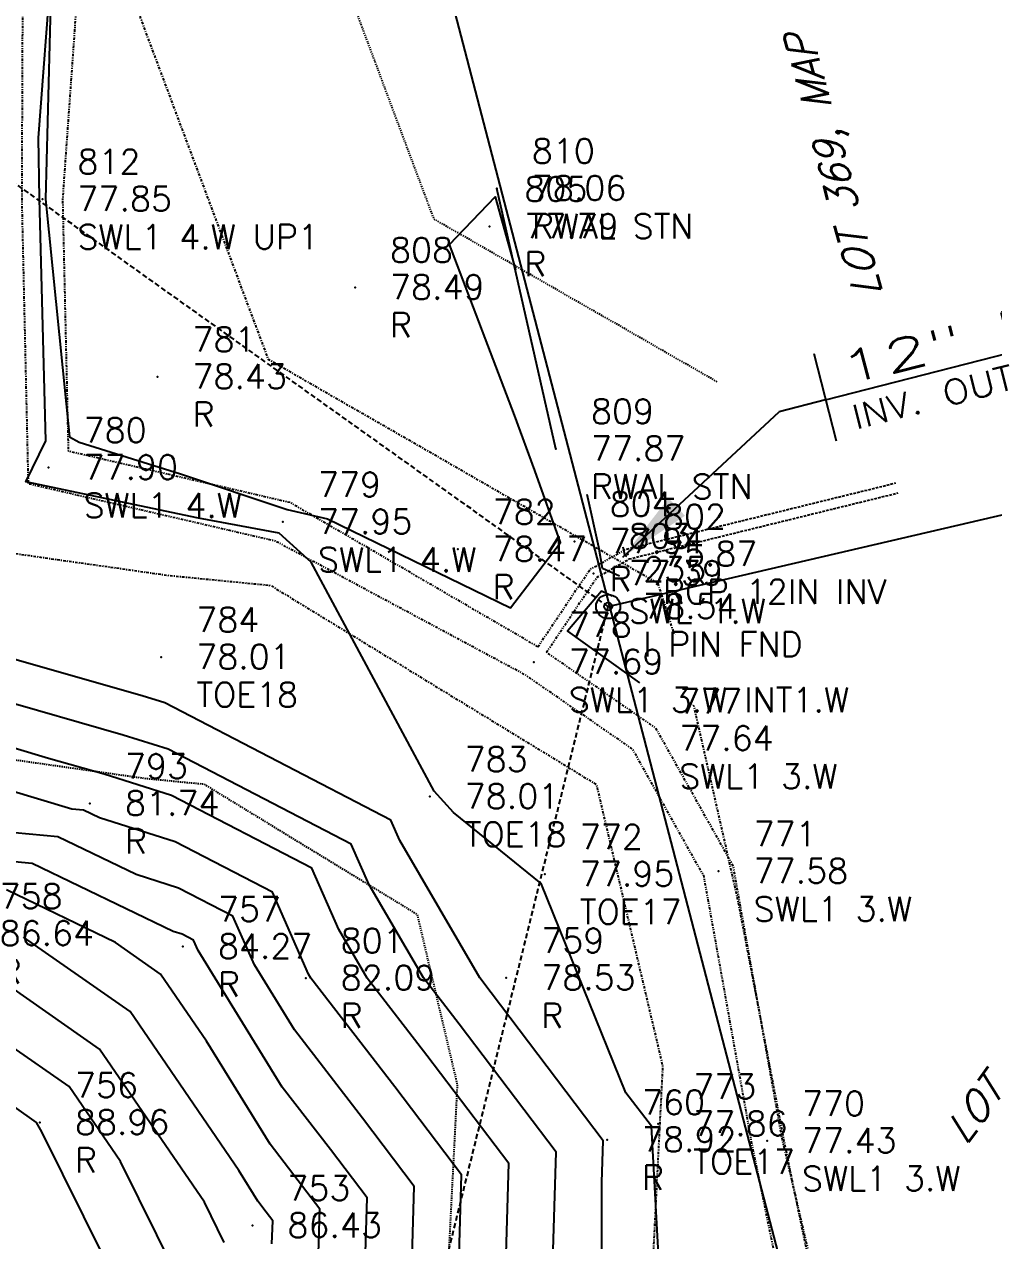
# Model space of a CAD drawing. Header units: feet. Extents: x 1023941 to 1026768, y 90264 to 94497.
# Drawn here: x 1025911 to 1026006, y 93122.7 to 93241.8 of the extents above; entities that cross this region are included whole.
import ezdxf
from ezdxf.enums import TextEntityAlignment as Align

# ---------------------------------------------------------------- set-up
doc = ezdxf.new("R2010")
doc.units = ezdxf.units.FT
doc.header["$MEASUREMENT"] = 0
doc.set_wipeout_variables(frame=1)
for name, pattern in [('BORDER4', [0.4375, 0.125, -0.0625, 0.125, -0.0625, 0, -0.0625]), ('DASHDOT2', [0.5, 0.25, -0.11875, 0.0125, -0.11875]), ('DASHED', [0.75, 0.5, -0.25]), ('DIVIDE2', [0.625, 0.25, -0.1175, 0.01125, -0.1175, 0.01125, -0.1175]), ('HIDDEN', [0.375, 0.25, -0.125])]:
    doc.linetypes.add(name, pattern=pattern)
for name, color, linetype in [('DESC', 2, 'Continuous'), ('E1ABL', 4, 'Continuous'), ('E1SIT', 11, 'Continuous'), ('E1WFL-DIG', 4, 'DASHDOT2'), ('E2BDL', 5, 'Continuous'), ('E6ABT-L', 4, 'Continuous'), ('E6DRL', 9, 'HIDDEN'), ('E6RWL', 10, 'Continuous'), ('E6SIL', 9, 'Continuous'), ('E6SIT', 9, 'Continuous'), ('E6SLL', 10, 'DIVIDE2'), ('E6TOS', 9, 'Continuous'), ('E6TOS-R', 9, 'Continuous'), ('E6WBL', 2, 'BORDER4'), ('E7B-S', 3, 'Continuous'), ('E7B-T', 3, 'Continuous'), ('E7SIT', 10, 'Continuous'), ('ELEV', 9, 'Continuous'), ('F1-E1COL', 11, 'Continuous'), ('F1-E6COL', 9, 'Continuous'), ('PNTS', 2, 'Continuous'), ('W6TOS', 10, 'Continuous'), ('W6TVL', 10, 'DASHED')]:
    doc.layers.add(name, color=color, linetype=linetype)
doc.styles.add('60', font='simplex.shx', dxfattribs={"width": 1.15, "height": 2.4})
doc.styles.add('60S', font='simplex.shx', dxfattribs={"width": 1.15, "oblique": 22, "height": 2.4})
doc.styles.add('80', font='simplex.shx', dxfattribs={"width": 1.66, "height": 3.08})
doc.styles.add('80SL', font='simplex.shx', dxfattribs={"oblique": 22, "height": 2.8})
doc.styles.add('S6', font='SIMPLEX', dxfattribs={"height": 0.083333})
doc.dimstyles.get("Standard").update_dxf_attribs({"dimtxt": 0.18, "dimasz": 0.18, "dimexe": 0.18, "dimexo": 0.0625, "dimgap": 0.09, "dimtad": 0, "dimtih": 1, "dimtoh": 1, "dimdec": 4, "dimzin": 0, "dimdsep": 46, "dimtxsty": 'Standard', "dimcen": 0.09, "dimadec": 0, "dimazin": 0, "dimtfac": 1, "dimtdec": 4, "dimtofl": 0, "dimtmove": 0, "dimatfit": 3, "dimfxl": 1, "dimtolj": 1, "dimtzin": 0, "dimarcsym": 0})

# ---------------------------------------------------------------- blocks, each defined once
blk = doc.blocks.new('*U195')
at = {"layer": 'F1-E6COL', "elevation": 87, "flags": 128}
blk.add_lwpolyline([(1025930.6, 93122.49), (1025928.65, 93126.43), (1025918.39, 93141.43), (1025906.31, 93149.87), (1025903.86, 93151.61), (1025892.79, 93151.76), (1025884.94, 93152.09), (1025865.18, 93153.04), (1025848.94, 93158.52), (1025844.34, 93161.61), (1025831.1, 93164.81), (1025821.84, 93166.65), (1025816.36, 93167.95), (1025809.29, 93175.2), (1025804.73, 93176.09), (1025802.08, 93180.29), (1025797.3, 93189.07), (1025794.93, 93198.88), (1025796.01, 93205.18), (1025795.25, 93223.27), (1025795.32, 93223.59), (1025806.64, 93244.91)], dxfattribs=at)
blk = doc.blocks.new('*U194')
at = {"layer": 'F1-E6COL', "elevation": 88, "flags": 128}
blk.add_lwpolyline([(1025925.78, 93119.61), (1025920.42, 93130.42), (1025915.4, 93137.76), (1025909.49, 93141.89), (1025900.25, 93148.45), (1025891.17, 93148.58), (1025879.83, 93149.06), (1025864.99, 93149.77), (1025845.4, 93156.38), (1025842.93, 93158.05), (1025823.57, 93162.72), (1025820.28, 93163.37), (1025818.33, 93163.83), (1025809.5, 93172.89), (1025803.8, 93174.01), (1025800.49, 93179.25), (1025794.52, 93190.23), (1025792.62, 93198.09), (1025793.98, 93206.09), (1025793.31, 93222.1), (1025793.92, 93224.94), (1025804.05, 93244.03)], dxfattribs=at)
blk = doc.blocks.new('*U193')
at = {"layer": 'F1-E6COL', "elevation": 89, "flags": 128}
blk.add_lwpolyline([(1025920.97, 93116.73), (1025912.74, 93133.32), (1025912.2, 93134.24), (1025896.64, 93145.3), (1025889.55, 93145.39), (1025874.71, 93146.03), (1025864.81, 93146.5), (1025841.86, 93154.24), (1025841.52, 93154.48), (1025835.45, 93155.94), (1025819.1, 93160.71), (1025818.6, 93161.47), (1025809.71, 93170.58), (1025802.87, 93171.92), (1025798.9, 93178.21), (1025791.73, 93191.38), (1025790.3, 93197.31), (1025791.96, 93207), (1025791.37, 93220.92), (1025792.52, 93226.28), (1025801.47, 93243.14)], dxfattribs=at)
blk = doc.blocks.new('*U184')
at = {"layer": 'F1-E6COL', "elevation": 82, "flags": 128}
blk.add_lwpolyline([(1025953.14, 93105.6), (1025953.84, 93129.1), (1025947.29, 93137.74), (1025939.07, 93148.39), (1025938.84, 93148.78), (1025935.31, 93156.79), (1025925.78, 93161.73), (1025918.37, 93164.06), (1025916.81, 93164.82), (1025915.66, 93164.92), (1025896.76, 93170.6)], dxfattribs=at)
blk = doc.blocks.new('*U133')
at = {"layer": 'F1-E6COL', "elevation": 77, "flags": 128}
blk.add_lwpolyline([(1025969.31, 93187.73), (1025967.63, 93188.5), (1025967.27, 93190.59), (1025966.15, 93195.73)], dxfattribs=at)
blk = doc.blocks.new('*U132')
at = {"layer": 'F1-E6COL', "elevation": 78, "flags": 128}
blk.add_lwpolyline([(1025973.64, 93111.77), (1025972.43, 93133.89), (1025969.93, 93137.15), (1025961.65, 93157.63), (1025953.05, 93164.59), (1025951.14, 93166.69), (1025939.1, 93189.1), (1025935.96, 93191.94), (1025928.07, 93193.43), (1025911.17, 93196.99), (1025913.13, 93200.98), (1025912.5, 93224.72), (1025912.41, 93230.65), (1025913.67, 93247.41), (1025913.1, 93224.65), (1025915.45, 93201.39), (1025916.38, 93200.85), (1025926.32, 93197.76), (1025936.77, 93194.28), (1025940.7, 93193.36), (1025958.64, 93184.65), (1025963.53, 93191.05), (1025961.01, 93198.09), (1025959.01, 93203.49), (1025952.66, 93220.23), (1025957.13, 93224.89), (1025959.11, 93217.73)], dxfattribs=at)
blk = doc.blocks.new('*U125')
at = {"layer": 'F1-E6COL', "elevation": 78, "flags": 128}
blk.add_lwpolyline([(1025968.59, 93185.79), (1025967.53, 93186.28), (1025964.22, 93182.35), (1025971.26, 93177.3)], dxfattribs=at)
blk = doc.blocks.new('*U123')
at = {"layer": 'F1-E6COL', "elevation": 79, "flags": 128}
blk.add_lwpolyline([(1025967.56, 93099.58), (1025967.59, 93128.4), (1025967.71, 93132.46), (1025956.73, 93146.95), (1025955.62, 93148.4), (1025947.78, 93161.86), (1025946.91, 93163.84), (1025924.77, 93175.32), (1025922.57, 93176.01), (1025902.51, 93181.73), (1025897.13, 93183.34), (1025894.27, 93182.54), (1025872, 93185.38), (1025863.63, 93186.45), (1025859.45, 93189.56), (1025852.93, 93191.84), (1025841.64, 93192.83), (1025835.09, 93197.5), (1025828.53, 93209.85), (1025833.89, 93222.86), (1025839.05, 93231.05), (1025840.84, 93234.83), (1025843.18, 93240.97), (1025859.65, 93268.73)], dxfattribs=at)
blk = doc.blocks.new('*U116')
at = {"layer": 'F1-E1COL', "elevation": 80, "flags": 128}
blk.add_lwpolyline([(1025973.75, 93056.08), (1025967.42, 93063.72), (1025966.6, 93068.03), (1025961.84, 93094.04), (1025962.49, 93095.97), (1025962.07, 93097.22), (1025963.09, 93131.34), (1025953.59, 93143.88), (1025950.1, 93148.4), (1025944.8, 93157.5), (1025943.04, 93161.49), (1025925.1, 93170.79), (1025920.71, 93172.17), (1025907.95, 93175.81), (1025897, 93179.1), (1025891.19, 93177.46), (1025878.44, 93179.09), (1025877.76, 93179.18)], dxfattribs=at)
blk = doc.blocks.new('*U107')
at = {"layer": 'F1-E6COL', "elevation": 81, "flags": 128}
blk.add_lwpolyline([(1025957.61, 93101.41), (1025958.46, 93130.22), (1025950.44, 93140.81), (1025944.59, 93148.39), (1025941.82, 93153.14), (1025939.18, 93159.14), (1025925.44, 93166.26), (1025918.84, 93168.34), (1025913.39, 93169.89), (1025896.88, 93174.85), (1025888.11, 93172.38), (1025884.87, 93172.8), (1025865.17, 93175.32), (1025855.32, 93182.63), (1025851.03, 93184.13), (1025835.51, 93185.49), (1025831.2, 93186.35), (1025824.97, 93187.82), (1025816.14, 93206.4), (1025815.49, 93209.98), (1025816.29, 93212.59), (1025817.4, 93215.22), (1025827.46, 93231.18), (1025832.5, 93241.83)], dxfattribs=at)
blk = doc.blocks.new('*U100')
at = {"layer": 'F1-E6COL', "elevation": 83, "flags": 128}
blk.add_lwpolyline([(1025948.67, 93109.79), (1025949.21, 93127.98), (1025944.15, 93134.67), (1025937.48, 93143.3), (1025933.55, 93149.67), (1025931.45, 93154.44), (1025926.12, 93157.2), (1025921.97, 93158.51), (1025914.3, 93162.21), (1025908.68, 93162.74)], dxfattribs=at)
blk = doc.blocks.new('*U99')
at = {"layer": 'F1-E6COL', "elevation": 84, "flags": 128}
blk.add_lwpolyline([(1025944.2, 93113.97), (1025944.59, 93126.86), (1025941, 93131.6), (1025936.28, 93137.71), (1025928.03, 93151.08), (1025927.58, 93152.09), (1025926.46, 93152.68), (1025925.58, 93152.95), (1025911.79, 93159.61), (1025901.69, 93160.55)], dxfattribs=at)
blk = doc.blocks.new('*U98')
at = {"layer": 'F1-E1COL', "elevation": 85, "flags": 128}
blk.add_lwpolyline([(1025939.74, 93118.16), (1025939.96, 93125.74), (1025937.85, 93128.53), (1025935.08, 93132.12), (1025928.86, 93142.2), (1025924.36, 93148.77), (1025919.95, 93151.86), (1025909.28, 93157.01)], dxfattribs=at)
blk = doc.blocks.new('*U97')
at = {"layer": 'F1-E6COL', "elevation": 86, "flags": 128}
blk.add_lwpolyline([(1025935.27, 93122.35), (1025935.34, 93124.62), (1025934.7, 93125.46), (1025933.87, 93126.53), (1025932.01, 93129.55), (1025921.37, 93145.1), (1025910.94, 93152.4)], dxfattribs=at)
blk = doc.blocks.new('*U74')
at = {"layer": 'F1-E6COL', "elevation": 76, "flags": 128}
blk.add_lwpolyline([(1025970.03, 93189.66), (1025969.84, 93189.75), (1025969.8, 93189.99), (1025969.67, 93190.58)], dxfattribs=at)
blk = doc.blocks.new('IP')
for radius in [0.0296, 0.00977]:
    blk.add_circle((0, 0), radius)
blk = doc.blocks.new('ERHWOUT')
at = {"layer": 'E6SIL'}
for p, q in [((0.1174, 0.117), (0.1174, -0.1036)), ((0.1174, 0), (0, 0)), ((0.1174, 0), (1.2174, 0))]:
    blk.add_line(p, q, dxfattribs=at)
at = {"layer": 'E1SIT', "style": '80', "width": 1.66}
blk.add_attdef('STRUC.', (0.1712, 0.0228), '', height=0.077, dxfattribs=at)
at = {"layer": 'E6SIT', "style": '60', "width": 1.15}
blk.add_text('OUT', height=0.06, dxfattribs=at).set_placement((0.399, -0.0892))
at = {"layer": 'E7SIT', "style": '60', "width": 1.15}
for s, p in [('INV.', (0.1712, -0.0892)), ('=', (0.6731, -0.0892))]:
    blk.add_text(s, height=0.06, dxfattribs=at).set_placement(p)
blk.add_attdef('INV.1', (0.8289, -0.0892), '', height=0.06, dxfattribs=at)
blk = doc.blocks.new('POINT')
blk.add_point((0, 0))
at = {"layer": 'DESC', "style": 'S6'}
blk.add_attdef('DESC', (0.1191, -0.1698), '', height=0.0833, dxfattribs=at)
at = {"layer": 'ELEV', "style": 'S6'}
blk.add_attdef('ELEV', (0.1191, -0.0403), '', height=0.0833, dxfattribs=at)
at = {"layer": 'PNTS', "style": 'S6'}
blk.add_attdef('POINT', (0.1191, 0.0855), '', height=0.0833, dxfattribs=at)

msp = doc.modelspace()

# ---------------------------------------------------------------- linework, layer by layer
at = {"layer": 'E1ABL'}
msp.add_line((1025968.19678, 93184.76593), (1026062.66542, 93206.77204), dxfattribs=at)
at = {"layer": 'E1WFL-DIG', "flags": 128}
msp.add_lwpolyline([(1025776.37681, 93486.10305), (1025782.05209, 93471.81425), (1025787.47369, 93455.11601), (1025792.45947, 93440.08064), (1025796.02642, 93428.61746), (1025798.77528, 93415.14754), (1025800.82823, 93404.25516), (1025803.9862, 93391.87175), (1025809.81772, 93376.10791), (1025815.27038, 93360.66154), (1025819.45452, 93348.88606), (1025822.68211, 93340.4873), (1025848.48685, 93315.13617), (1025850.66221, 93300.60777), (1025852.45413, 93279.71695), (1025855.28749, 93249.14672), (1025843.04556, 93216.73377), (1025861.649, 93193.18384), (1025894.87357, 93192.12454), (1025925.17476, 93187.81402), (1025935.11938, 93186.83972), (1025967.03801, 93167.34125), (1025973.53043, 93139.76617), (1025971.90291, 93107.59344), (1025992.55351, 93077.68885), (1026007.31335, 93042.15089), (1026010.66649, 93021.68179), (1026016.04717, 92998.79949), (1026017.77434, 92981.04923), (1026022.86713, 92961.0882), (1026027.42458, 92940.86808), (1026031.98095, 92919.08931), (1026034.85157, 92910.40648), (1026040.75127, 92896.512), (1026045.29291, 92885.79991), (1026046.31291, 92877.39001), (1026048.73329, 92862.47937), (1026054.27304, 92843.9589), (1026061.65877, 92818.3743), (1026065.90583, 92800.78631), (1026070.21672, 92778.7218), (1026076.75444, 92752.17029), (1026080.75959, 92739.52913), (1026087.10457, 92724.62592), (1026091.04353, 92713.01002), (1026091.83856, 92701.70888), (1026093.9497, 92691.10035), (1026097.71059, 92679.95474), (1026102.71598, 92662.62248), (1026104.53467, 92648.25534), (1026104.28915, 92639.79445), (1026105.92312, 92631.22176), (1026113.65843, 92605.5897), (1026119.74744, 92585.58535), (1026130.56696, 92571.75627), (1026153.10275, 92570.17096), (1026183.77566, 92567.35192), (1026209.13992, 92562.23343), (1026212.9952, 92570.88422), (1026184.46905, 92575.34737), (1026140.10565, 92581.09643), (1026132.89368, 92581.40681), (1026125.23605, 92599.95984), (1026119.83365, 92626.54335), (1026115.08129, 92647.18286), (1026112.06271, 92667.75824), (1026107.80115, 92696.74689), (1026098.52483, 92729.37404), (1026090.67177, 92756.34624), (1026084.57319, 92772.87118), (1026077.25312, 92796.65121), (1026072.38544, 92819.72614), (1026062.32495, 92846.90987), (1026058.49931, 92861.19603), (1026055.34956, 92885.60323), (1026050.85504, 92900.01085), (1026045.55947, 92916.92444), (1026039.43991, 92935.38688), (1026033.61379, 92959.05524), (1026030.169, 92975.91856), (1026022.00244, 93000.95831), (1026019.71498, 93014.59775), (1026015.86959, 93032.60272), (1026014.8505, 93042.3486), (1026009.17683, 93060.69296), (1026003.97179, 93079.54236), (1025997.26945, 93093.60485), (1025990.3448, 93108.67269), (1025985.56635, 93131.79081), (1025980.87797, 93156.17675), (1025975.85358, 93178.34113), (1025973.09445, 93187.02227), (1025934.93381, 93208.95315), (1025915.36883, 93261.19688), (1025907.83927, 93239.46736), (1025888.99153, 93231.84789), (1025895.25873, 93266.26615), (1025902.62375, 93275.61798), (1025873.02421, 93295.1259), (1025868.17165, 93307.69082), (1025852.25976, 93321.58091), (1025839.96172, 93337.5539), (1025830.65103, 93352.52425), (1025825.28577, 93365.34185), (1025817.13638, 93382.87754), (1025812.61692, 93393.43343), (1025807.09241, 93418.44137), (1025801.94499, 93436.79305), (1025800.75577, 93453.25828), (1025797.55375, 93478.38576), (1025789.95181, 93490.00653), (1025784.03613, 93500.19742)], dxfattribs=at)
at = {"layer": 'E2BDL'}
msp.add_line((1025950.95116, 93251.48477), (1026070.30023, 92793.58299), dxfattribs=at)
at = {"layer": 'E6DRL'}
for p, q in [((1025970.0073, 93190.3953), (1025996.35981, 93196.86401)), ((1025970.24569, 93189.42413), (1025996.5982, 93195.89284))]:
    msp.add_line(p, q, dxfattribs=at)
at = {"layer": 'E6RWL', "linetype": 'Continuous', "ltscale": 0.94}
msp.add_line((1025963.08701, 93200.21432), (1025957.29215, 93225.70346), dxfattribs=at)
at = {"layer": 'E6SLL', "flags": 128}
msp.add_lwpolyline([(1025961.32176, 93180.82125), (1025937.07473, 93194.93462), (1025915.35128, 93199.96698), (1025914.79271, 93224.64648), (1025916.98566, 93255.62516), (1025907.49979, 93267.69859), (1025884.71821, 93290.19282), (1025866.88717, 93310.4775), (1025844.43614, 93328.72932), (1025829.51484, 93349.37735), (1025819.60562, 93371.30177), (1025804.37018, 93415.15283), (1025801.20118, 93444.60732), (1025789.17879, 93469.29126), (1025778.3244, 93502.19206)], dxfattribs=at)
at = {"layer": 'E6WBL', "flags": 128}
for points in [[(1025757.78928, 93478.72038), (1025763.22774, 93465.02783), (1025768.47053, 93448.88034), (1025773.41767, 93433.96148), (1025776.63115, 93423.63425), (1025779.14914, 93411.29564), (1025781.29174, 93399.92759), (1025784.86521, 93385.91487), (1025791.00813, 93369.30927), (1025796.41782, 93353.98461), (1025800.69418, 93341.94959), (1025804.01319, 93333.31295, 0.107251319), (1025808.66593, 93326.22032), (1025829.69807, 93305.5579), (1025830.78929, 93298.27002), (1025832.53316, 93277.93943), (1025834.94695, 93251.89608), (1025824.33555, 93223.80029, 0.263269169), (1025827.3516, 93204.33621), (1025845.95504, 93180.78628, 0.221084153), (1025861.01166, 93173.194), (1025893.14134, 93172.16961), (1025922.79018, 93167.95189), (1025928.60602, 93167.38209), (1025949.48445, 93154.62787), (1025953.41266, 93137.94367), (1025951.92846, 93108.60388, 0.165203436), (1025955.44554, 93096.22881), (1025974.89438, 93068.0645), (1025987.95198, 93036.62513), (1025991.04046, 93017.77157), (1025996.2711, 92995.52734), (1025998.01664, 92977.58843), (1026003.41841, 92956.41635), (1026007.88005, 92936.62128), (1026012.63655, 92913.88594), (1026013.59653, 92910.98226)], [(1025978.87271, 93206.76905), (1025951.1394, 93222.70736), (1025934.09856, 93268.21097, 0.220319937), (1025922.13373, 93280.01804, 0.1939432), (1025913.62967, 93292.31737), (1025889.37503, 93308.30268), (1025886.82864, 93314.89614, 0.121741834), (1025881.32413, 93322.75774), (1025866.90118, 93335.34809), (1025856.41781, 93348.96413), (1025848.48096, 93361.72552), (1025843.5856, 93373.42053), (1025835.40204, 93391.02976), (1025831.74127, 93399.58005), (1025826.50064, 93423.30293), (1025821.74748, 93440.249), (1025820.66443, 93455.24424), (1025818.56626, 93471.70938)]]:
    msp.add_lwpolyline(points, format="xyb", dxfattribs=at)
at = {"layer": 'W6TVL'}
for p, q in [((1025968.19678, 93184.76593), (1025869.49065, 93255.19089)), ((1025939.77471, 93070.03354), (1025968.19678, 93184.76593))]:
    msp.add_line(p, q, dxfattribs=at)

# ---------------------------------------------------------------- block references
at = {"layer": 'E6SIL', "xscale": 40.00000000002876, "yscale": 40, "zscale": 40, "rotation": 14.38469107831235}
msp.add_blockref('ERHWOUT', (1025984.94474, 93203.84278), dxfattribs=at).add_auto_attribs({'STRUC.': '12" RCP', 'INV.1': '75.87'})
at = {"layer": 'E6TOS', "xscale": 28.80000000004657, "yscale": 28.80000000000291, "zscale": 28.79999999999999}
for p, values in [((1025957.29215, 93225.70346), {'ELEV': '78.06', 'POINT': '810', 'DESC': 'RWAL STN'}), ((1025912.79184, 93224.66232), {'ELEV': '77.85', 'POINT': '812', 'DESC': 'SWL1 4.W UP1'}), ((1025963.08701, 93200.21432), {'ELEV': '77.87', 'POINT': '809', 'DESC': 'RWAL STN'}), ((1025913.38694, 93198.36907), {'ELEV': '77.90', 'POINT': '780', 'DESC': 'SWL1 4.W'}), ((1025936.34686, 93193.05027), {'ELEV': '77.95', 'POINT': '779', 'DESC': 'SWL1 4.W'}), ((1025924.42907, 93179.82319), {'ELEV': '78.01', 'POINT': '784', 'DESC': 'TOE18'}), ((1025950.72115, 93166.15745), {'ELEV': '78.01', 'POINT': '783', 'DESC': 'TOE18'}), ((1025973.10145, 93134.10359), {'ELEV': '77.86', 'POINT': '773', 'DESC': 'TOE17'}), ((1025983.7563, 93132.43981), {'ELEV': '77.43', 'POINT': '770', 'DESC': 'SWL1 3.W'})]:
    msp.add_blockref('POINT', p, dxfattribs=at).add_auto_attribs(values)
at = {"layer": 'E6TOS-R', "xscale": 28.80000000004657, "yscale": 28.80000000000291, "zscale": 28.79999999999999}
for p, values in [((1025956.55901, 93221.99416), {'ELEV': '77.79', 'POINT': '805', 'DESC': 'R'}), ((1025943.40472, 93216.01974), {'ELEV': '78.49', 'POINT': '808', 'DESC': 'R'}), ((1025924.05758, 93207.27419), {'ELEV': '78.43', 'POINT': '781', 'DESC': 'R'}), ((1025964.90255, 93191.14555), {'ELEV': '77.94', 'POINT': '804', 'DESC': 'R'}), ((1025953.45984, 93190.36982), {'ELEV': '78.47', 'POINT': '782', 'DESC': 'R'}), ((1025917.44774, 93165.47989), {'ELEV': '81.74', 'POINT': '793', 'DESC': 'R'}), ((1025905.16102, 93152.74089), {'ELEV': '86.64', 'POINT': '758', 'DESC': 'R'}), ((1025926.54597, 93151.46278), {'ELEV': '84.27', 'POINT': '757', 'DESC': 'R'}), ((1025938.57438, 93148.38718), {'ELEV': '82.09', 'POINT': '801', 'DESC': 'R'}), ((1025958.2149, 93148.40058), {'ELEV': '78.53', 'POINT': '759', 'DESC': 'R'}), ((1025912.54487, 93134.24194), {'ELEV': '88.96', 'POINT': '756', 'DESC': 'R'}), ((1025968.08429, 93132.55194), {'ELEV': '78.92', 'POINT': '760', 'DESC': 'R'}), ((1025933.35893, 93124.14375), {'ELEV': '86.43', 'POINT': '753', 'DESC': 'R'})]:
    msp.add_blockref('POINT', p, dxfattribs=at).add_auto_attribs(values)
at = {"layer": 'E7B-S', "xscale": 40, "yscale": 40, "zscale": 40}
msp.add_blockref('IP', (1025968.19678, 93184.76593), dxfattribs=at)
at = {"layer": 'F1-E1COL'}
for name in ['*U98', '*U116']:
    msp.add_blockref(name, (0, 0), dxfattribs=at)
at = {"layer": 'F1-E6COL'}
for name in ['*U97', '*U195', '*U194', '*U193', '*U99', '*U100', '*U184', '*U107', '*U123', '*U132', '*U133', '*U74', '*U125']:
    msp.add_blockref(name, (0, 0), dxfattribs=at)

# ---------------------------------------------------------------- texts
at = {"layer": 'E6ABT-L', "style": '80SL', "oblique": 22}
for s, rotation, p in [('LOT 369, MAP 138', 105, (1025995.04989, 93215.42256)), ('LOT 413, MAP 138', 53.9863575, (1026003.21295, 93131.91744))]:
    msp.add_text(s, height=2.8, rotation=rotation, dxfattribs=at).set_placement(p)
at = {"layer": 'E7B-T', "style": '60S', "oblique": 22, "width": 1.15}
for s, p in [('I.PIN FND', (1025997.71043, 93172.85358)), ("(0.14' W OF LINE)", (1026004.62154, 93162.9912))]:
    msp.add_text(s, height=2.4, rotation=333.5261403, dxfattribs=at).set_placement(p, align=Align.RIGHT)

# ---------------------------------------------------------------- leaders
at = {"layer": 'E6SIL'}
msp.add_leader([(1025969.64284, 93189.61299), (1025984.94474, 93203.84278)], dimstyle='Standard', override={"dimscale": 40, "dimexo": 0.0625, "dimtxsty": '60S'}, dxfattribs=at)

# ---------------------------------------------------------------- next in the draw order: wipeouts: each hides what was drawn before it
msp.add_wipeout([(1025970.04483, 93178.3787), (1026005.18603, 93160.87796), (1026007.56527, 93165.65544), (1025972.42407, 93183.15618)]).dxf.layer = 'E7B-T'

# ---------------------------------------------------------------- next in the draw order: linework, layer by layer
at = {"layer": 'E6SLL', "flags": 128}
for points in [[(1025961.32176, 93180.82125), (1025966.41376, 93188.39155), (1025969.88103, 93190.34532)], [(1025962.16362, 93180.28111), (1025967.11121, 93187.63672), (1025970.37195, 93189.47411)]]:
    msp.add_lwpolyline(points, dxfattribs=at)

# ---------------------------------------------------------------- next in the draw order: block references
at = {"layer": 'E6TOS', "xscale": 28.80000000004657, "yscale": 28.80000000000291, "zscale": 28.79999999999999}
for p, values in [((1025979.01913, 93158.83867), {'ELEV': '77.58', 'POINT': '771', 'DESC': 'SWL1 3.W'}), ((1025961.99266, 93158.55941), {'ELEV': '77.95', 'POINT': '772', 'DESC': 'TOE17'})]:
    msp.add_blockref('POINT', p, dxfattribs=at).add_auto_attribs(values)

# ---------------------------------------------------------------- next in the draw order: wipeouts: each hides what was drawn before it
msp.add_wipeout([(1025979.87822, 93180.79583), (1025998.63156, 93171.45644), (1026000.45038, 93175.10861), (1025981.69704, 93184.44799)]).dxf.layer = 'E7B-T'

# ---------------------------------------------------------------- next in the draw order: linework, layer by layer
at = {"layer": 'E6SLL', "flags": 128}
for points in [[(1026211.58341, 92561.16864), (1026179.72713, 92568.55752), (1026147.51532, 92570.85709), (1026126.29407, 92574.95734), (1026121.09462, 92588.99263), (1026114.21956, 92615.8142), (1026110.18631, 92635.49592), (1026102.90857, 92664.26513), (1026097.31919, 92689.61668), (1026086.39126, 92712.96845), (1026081.92548, 92735.49391), (1026072.15082, 92780.03355), (1026063.79724, 92806.79592), (1026059.14378, 92833.19427), (1026056.50142, 92846.16841), (1026044.77088, 92870.01274), (1026045.91578, 92884.89827), (1026037.23775, 92909.36065), (1026036.03488, 92928.69792), (1026031.23987, 92950.47518), (1026023.63881, 92970.45647), (1026017.26477, 92997.90796), (1026012.25662, 93025.15061), (1025996.50952, 93057.49588), (1025990.82286, 93076.80803), (1025989.90225, 93095.15396), (1025982.28502, 93132.14625), (1025977.58736, 93158.32495), (1025970.58685, 93170.79824), (1025960.12056, 93178.04684), (1025935.619, 93191.16592), (1025911.42259, 93196.77116), (1025910.79097, 93224.67817), (1025910.9053, 93253.65234), (1025903.01527, 93263.69462), (1025880.35174, 93286.07228), (1025862.71246, 93306.13881), (1025840.22212, 93324.42259), (1025820.7059, 93344.30073), (1025813.94473, 93369.31311), (1025798.47784, 93413.83034), (1025795.34778, 93442.92284), (1025783.60754, 93467.02749), (1025772.62648, 93500.31225)], [(1026212.04251, 92572.22339), (1026180.08317, 92573.54482), (1026148.16994, 92575.82308), (1026130.00524, 92579.33276), (1026125.87351, 92590.48586), (1026119.09328, 92616.9375), (1026115.0616, 92636.61149), (1026107.78656, 92665.37007), (1026103.08331, 92691.38913), (1026094.07993, 92715.32418), (1026089.73134, 92737.25853), (1026076.96366, 92781.39537), (1026068.66566, 92807.97967), (1026064.05638, 92834.12736), (1026061.27227, 92847.79752), (1026049.86103, 92870.99283), (1026050.98231, 92885.57132), (1026042.18455, 92910.37121), (1026041.00119, 92929.39487), (1026036.04385, 92951.90935), (1026028.41333, 92971.96811), (1026020.90479, 92998.58501), (1026016.10528, 93026.34834), (1026002.14728, 93059.59106), (1025996.73297, 93077.97831), (1025993.85704, 93095.79405), (1025985.22759, 93132.73336), (1025980.45091, 93159.35239), (1025972.86411, 93172.8703), (1025962.16362, 93180.28111)]]:
    msp.add_lwpolyline(points, dxfattribs=at)

# ---------------------------------------------------------------- next in the draw order: block references
at = {"layer": 'E6TOS', "xscale": 28.80000000004657, "yscale": 28.80000000000291, "zscale": 28.79999999999999}
for p, values in [((1025970.12649, 93189.90971), {'ELEV': '75.87', 'POINT': '802', 'DESC': 'RCP 12IN INV'}), ((1025966.76249, 93188.01414), {'ELEV': '77.39', 'POINT': '803', 'DESC': 'SWL 1.W'}), ((1025960.91527, 93179.32106), {'ELEV': '77.69', 'POINT': '778', 'DESC': 'SWL1 3.W INT1.W'}), ((1025971.72548, 93171.83427), {'ELEV': '77.64', 'POINT': '777', 'DESC': 'SWL1 3.W'})]:
    msp.add_blockref('POINT', p, dxfattribs=at).add_auto_attribs(values)
at = {"layer": 'W6TOS', "xscale": 28.80000000004657, "yscale": 28.80000000000291, "zscale": 28.79999999999999}
msp.add_blockref('POINT', (1025968.19678, 93184.76593), dxfattribs=at).add_auto_attribs({'ELEV': '78.54', 'POINT': '235', 'DESC': 'I PIN FND'})

doc.saveas('drawing.dxf')
